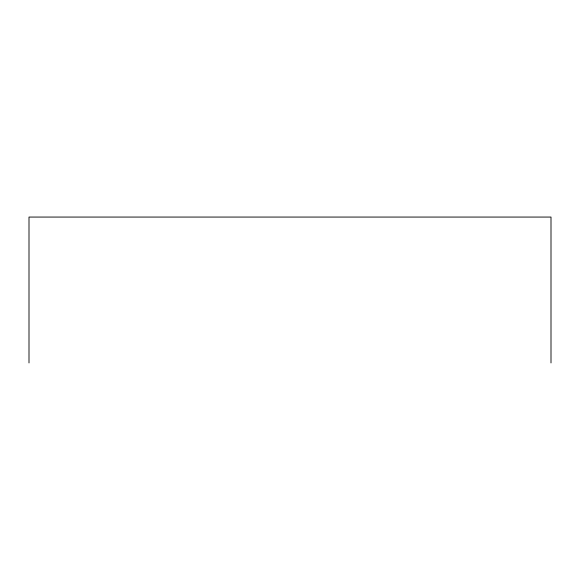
<?xml version="1.0" encoding="UTF-8"?>
<svg xmlns="http://www.w3.org/2000/svg" width="580" height="580" viewBox="0 0 580 580"><rect width="100%" height="100%" fill="white"/><g stroke="black" fill="none" stroke-linecap="round" stroke-linejoin="round"><path stroke-width="0.87" d="M551 362.935L551 217.065L29 217.065L29 362.935"/></g></svg>
